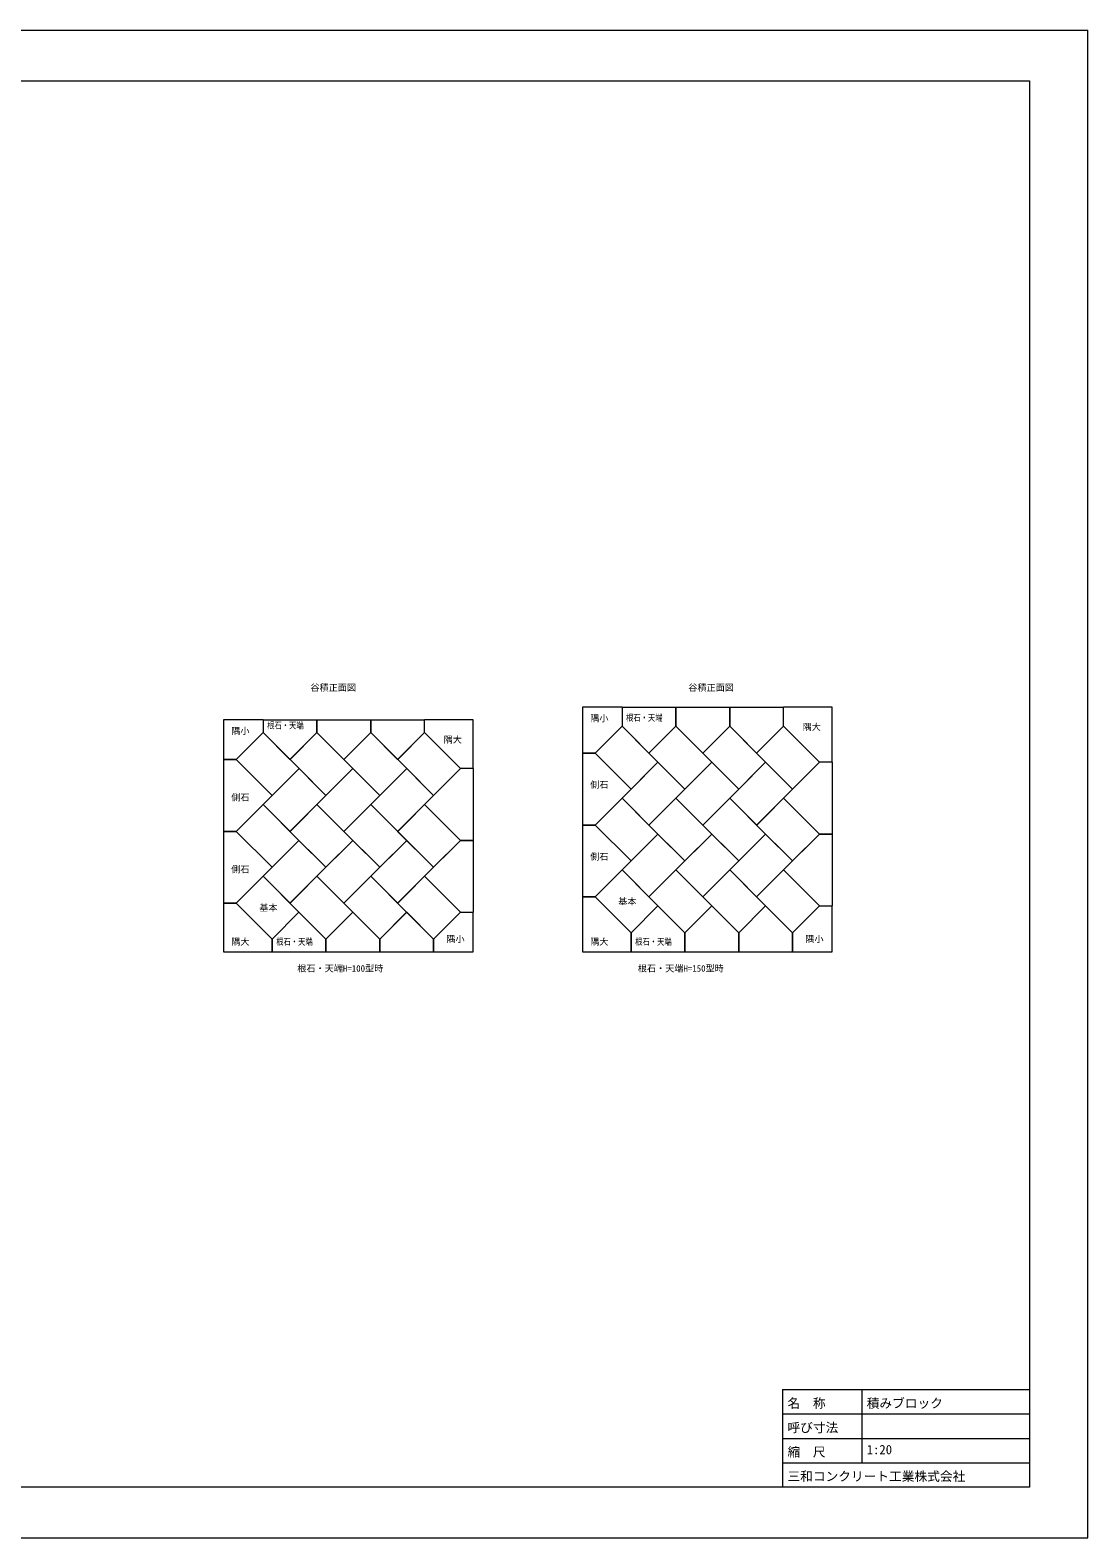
# Model space of a CAD drawing. Units: millimetres, scale not verified. Extents: x 5 to 84105, y -1 to 59399.
# Drawn here: x 42457 to 84105, y -1 to 59399 of the extents above; entities that cross this region are included whole.
import ezdxf
from ezdxf.enums import TextEntityAlignment as Align

# ---------------------------------------------------------------- set-up
doc = ezdxf.new("R2010")
doc.units = ezdxf.units.MM
doc.header["$LTSCALE"] = 100
for name, color, linetype, lineweight in [('D-STR_構造物外形線_', 1, 'Continuous', 18), ('D-TTL-TXT_文字_', 7, 'Continuous', 18), ('D-TTL_外枠_', 2, 'Continuous', 18), ('DEFPOINTS_3', 8, 'Continuous', 18)]:
    doc.layers.add(name, color=color, linetype=linetype, lineweight=lineweight)
doc.styles.add('ＭＳ ゴシック', font='')
doc.styles.get('ＭＳ ゴシック').set_extended_font_data('MS Gothic')

msp = doc.modelspace()

# ---------------------------------------------------------------- linework, layer by layer
at = {"layer": 'D-STR_構造物外形線_'}
for p, q in [((65762.3, 32723.6), (64202.3, 32723.6)), ((64202.3, 32723.6), (64202.3, 30913.6)), ((65762.3, 32723.6), (67882.3, 32723.6)), ((65762.3, 32723.6), (65762.3, 31973.6)), ((65762.3, 32723.6), (65762.3, 31973.6)), ((67882.3, 31973.6), (67882.3, 32723.6)), ((67882.3, 32723.6), (70002.3, 32723.6)), ((67882.3, 32723.6), (67882.3, 31973.6)), ((70002.3, 31973.6), (70002.3, 32723.6)), ((70002.3, 32723.6), (72122.3, 32723.6)), ((70002.3, 32723.6), (70002.3, 31973.6)), ((74037.3, 32723.6), (72122.3, 32723.6)), ((72122.3, 31973.6), (72122.3, 32723.6)), ((72122.3, 31973.6), (72122.3, 32723.6)), ((74037.3, 30558.6), (74037.3, 32723.6)), ((51627.3, 32223.6), (50067.3, 32223.6)), ((50067.3, 32223.6), (50067.3, 30663.6)), ((51627.3, 32223.6), (51627.3, 31723.6)), ((51627.3, 32223.6), (53747.3, 32223.6)), ((51627.3, 32223.6), (51627.3, 31723.6)), ((53747.3, 31723.6), (53747.3, 32223.6)), ((53747.3, 32223.6), (55867.3, 32223.6)), ((53747.3, 32223.6), (53747.3, 31723.6)), ((55867.3, 31723.6), (55867.3, 32223.6)), ((55867.3, 32223.6), (57987.3, 32223.6)), ((55867.3, 32223.6), (55867.3, 31723.6)), ((57987.3, 31723.6), (57987.3, 32223.6)), ((59902.3, 32223.6), (57987.3, 32223.6)), ((57987.3, 31723.6), (57987.3, 32223.6)), ((59902.3, 30308.6), (59902.3, 32223.6)), ((51627.3, 31723.6), (50567.3, 30663.6)), ((51628.8, 31722), (50568.2, 30661.3)), ((51627.3, 31723.6), (52687.3, 30663.6)), ((53043, 30307.8), (51628.8, 31722)), ((52687.3, 30663.6), (53747.3, 31723.6)), ((53748.8, 31722), (52688.2, 30661.3)), ((53747.3, 31723.6), (54807.3, 30663.6)), ((55163, 30307.8), (53748.8, 31722)), ((54807.3, 30663.6), (55867.3, 31723.6)), ((55868.8, 31722), (54808.2, 30661.3)), ((55867.3, 31723.6), (56927.3, 30663.6)), ((57283, 30307.8), (55868.8, 31722)), ((56927.3, 30663.6), (57987.3, 31723.6)), ((57988.8, 31722), (56928.2, 30661.3)), ((59402.3, 30308.6), (57987.3, 31723.6)), ((59403, 30307.8), (57988.8, 31722)), ((65762.3, 31973.6), (64702.3, 30913.6)), ((65763.9, 31972), (64703.2, 30911.3)), ((65762.3, 31973.6), (66822.3, 30913.6)), ((67178.1, 30557.8), (65763.9, 31972)), ((66822.3, 30913.6), (67882.3, 31973.6)), ((67883.9, 31972), (66823.2, 30911.3)), ((67882.3, 31973.6), (68942.3, 30913.6)), ((69298.1, 30557.8), (67883.9, 31972)), ((68942.3, 30913.6), (70002.3, 31973.6)), ((70003.9, 31972), (68943.2, 30911.3)), ((70002.3, 31973.6), (71062.3, 30913.6)), ((71418.1, 30557.8), (70003.9, 31972)), ((71062.3, 30913.6), (72122.3, 31973.6)), ((72123.9, 31972), (71063.2, 30911.3)), ((73537.3, 30558.6), (72122.3, 31973.6)), ((73538.1, 30557.8), (72123.9, 31972)), ((64202.3, 30913.6), (64202.3, 28083.6)), ((64202.3, 30913.6), (64702.3, 30913.6)), ((64702.3, 30913.6), (64202.3, 30913.6)), ((64702.3, 30913.6), (66117.3, 29498.6)), ((64703.2, 30911.3), (66117.5, 29497.1)), ((66823.2, 30911.3), (68237.5, 29497.1)), ((68943.2, 30911.3), (70357.5, 29497.1)), ((71063.2, 30911.3), (72477.5, 29497.1)), ((50067.3, 30663.6), (50067.3, 27833.6)), ((50067.3, 30663.6), (50567.3, 30663.6)), ((50567.3, 30663.6), (50067.3, 30663.6)), ((50567.3, 30663.6), (51982.3, 29248.6)), ((50568.2, 30661.3), (51982.4, 29247.1)), ((53042.9, 30307.7), (51628.7, 28893.4)), ((51982.4, 29247.1), (53043, 30307.8)), ((52688.2, 30661.3), (54102.4, 29247.1)), ((54103.6, 29247), (53042.9, 30307.7)), ((55163.6, 30307), (53749.4, 28892.8)), ((54102.4, 29247.1), (55163, 30307.8)), ((54808.2, 30661.3), (56222.4, 29247.1)), ((56224.2, 29246.3), (55163.6, 30307)), ((57283.6, 30307), (55869.4, 28892.8)), ((56222.4, 29247.1), (57283, 30307.8)), ((56928.2, 30661.3), (58342.4, 29247.1)), ((58344.2, 29246.3), (57283.6, 30307)), ((59402.3, 30308.6), (57987.3, 28893.6)), ((58342.4, 29247.1), (59403, 30307.8)), ((59902.3, 30308.6), (59402.3, 30308.6)), ((59902.3, 30308.6), (59402.3, 30308.6)), ((59902.3, 30308.6), (59902.3, 27478.6)), ((67178, 30557.7), (65763.8, 29143.4)), ((66117.5, 29497.1), (67178.1, 30557.8)), ((68238.7, 29497), (67178, 30557.7)), ((69298.7, 30557), (67884.4, 29142.8)), ((68237.5, 29497.1), (69298.1, 30557.8)), ((70359.3, 29496.3), (69298.7, 30557)), ((71418.7, 30557), (70004.4, 29142.8)), ((70357.5, 29497.1), (71418.1, 30557.8)), ((72479.3, 29496.3), (71418.7, 30557)), ((73537.3, 30558.6), (72122.3, 29143.6)), ((72477.5, 29497.1), (73538.1, 30557.8)), ((74037.3, 30558.6), (73537.3, 30558.6)), ((74037.3, 30558.6), (73537.3, 30558.6)), ((74037.3, 30558.6), (74037.3, 27728.6)), ((51982.3, 29248.6), (50567.3, 27833.6)), ((52689.4, 27832.8), (54103.6, 29247)), ((54810, 27832.1), (56224.2, 29246.3)), ((56930, 27832.1), (58344.2, 29246.3)), ((66117.3, 29498.6), (64702.3, 28083.6)), ((65763.1, 29142.8), (64702.5, 28082.1)), ((67177.3, 27728.6), (65763.1, 29142.8)), ((65763.8, 29143.4), (66824.4, 28082.8)), ((67883.1, 29142.8), (66822.5, 28082.1)), ((66824.4, 28082.8), (68238.7, 29497)), ((69297.3, 27728.6), (67883.1, 29142.8)), ((67884.4, 29142.8), (68945.1, 28082.1)), ((70003.1, 29142.8), (68942.5, 28082.1)), ((68945.1, 28082.1), (70359.3, 29496.3)), ((71417.3, 27728.6), (70003.1, 29142.8)), ((70004.4, 29142.8), (71065.1, 28082.1)), ((72123.1, 29142.8), (71062.5, 28082.1)), ((71065.1, 28082.1), (72479.3, 29496.3)), ((72122.3, 29143.6), (73537.3, 27728.6)), ((73537.3, 27728.6), (72123.1, 29142.8)), ((51628, 28892.8), (50567.4, 27832.1)), ((53042.3, 27478.6), (51628, 28892.8)), ((51628.7, 28893.4), (52689.4, 27832.8)), ((53748, 28892.8), (52687.4, 27832.1)), ((55162.3, 27478.6), (53748, 28892.8)), ((53749.4, 28892.8), (54810, 27832.1)), ((55868, 28892.8), (54807.4, 27832.1)), ((57282.3, 27478.6), (55868, 28892.8)), ((55869.4, 28892.8), (56930, 27832.1)), ((57988, 28892.8), (56927.4, 27832.1)), ((57987.3, 28893.6), (59402.3, 27478.6)), ((59402.3, 27478.6), (57988, 28892.8)), ((64202.3, 28083.6), (64202.3, 25253.6)), ((64202.3, 28083.6), (64702.3, 28083.6)), ((64702.3, 28083.6), (64202.3, 28083.6)), ((64702.3, 28083.6), (66117.3, 26668.6)), ((64702.5, 28082.1), (66116.7, 26667.9)), ((66822.5, 28082.1), (68236.7, 26667.9)), ((68942.5, 28082.1), (70356.7, 26667.9)), ((71062.5, 28082.1), (72476.7, 26667.9)), ((50067.3, 27833.6), (50067.3, 25003.6)), ((50067.3, 27833.6), (50567.3, 27833.6)), ((50567.3, 27833.6), (50067.3, 27833.6)), ((50567.3, 27833.6), (51982.3, 26418.6)), ((50567.4, 27832.1), (51981.6, 26417.9)), ((53042.1, 27478.4), (51627.9, 26064.2)), ((51981.6, 26417.9), (53042.3, 27478.6)), ((52687.4, 27832.1), (54101.6, 26417.9)), ((54102.8, 26417.8), (53042.1, 27478.4)), ((55162.8, 27477.8), (53748.6, 26063.6)), ((54101.6, 26417.9), (55162.3, 27478.6)), ((54807.4, 27832.1), (56221.6, 26417.9)), ((56223.5, 26417.1), (55162.8, 27477.8)), ((57282.8, 27477.8), (55868.6, 26063.6)), ((56221.6, 26417.9), (57282.3, 27478.6)), ((56927.4, 27832.1), (58341.6, 26417.9)), ((58343.5, 26417.1), (57282.8, 27477.8)), ((59402.3, 27478.6), (57987.3, 26063.6)), ((58341.6, 26417.9), (59402.3, 27478.6)), ((59902.3, 27478.6), (59402.3, 27478.6)), ((59402.3, 27478.6), (59902.3, 27478.6)), ((59902.3, 27478.6), (59902.3, 24648.6)), ((67177.2, 27728.4), (65763, 26314.2)), ((66116.7, 26667.9), (67177.3, 27728.6)), ((68237.9, 26667.8), (67177.2, 27728.4)), ((69297.9, 27727.8), (67883.7, 26313.6)), ((68236.7, 26667.9), (69297.3, 27728.6)), ((70358.5, 26667.1), (69297.9, 27727.8)), ((71417.9, 27727.8), (70003.7, 26313.6)), ((70356.7, 26667.9), (71417.3, 27728.6)), ((72478.5, 26667.1), (71417.9, 27727.8)), ((73537.3, 27728.6), (72122.3, 26313.6)), ((72476.7, 26667.9), (73537.3, 27728.6)), ((74037.3, 27728.6), (73537.3, 27728.6)), ((73537.3, 27728.6), (74037.3, 27728.6)), ((74037.3, 27728.6), (74037.3, 24898.6)), ((51982.3, 26418.6), (50567.3, 25003.6)), ((52688.6, 25003.6), (54102.8, 26417.8)), ((54809.2, 25002.9), (56223.5, 26417.1)), ((56929.2, 25002.9), (58343.5, 26417.1)), ((66117.3, 26668.6), (64702.3, 25253.6)), ((65763, 26314.2), (64702.3, 25253.6)), ((67177.2, 24900), (65763, 26314.2)), ((65763, 26314.2), (66823.7, 25253.6)), ((67883, 26314.2), (66822.3, 25253.6)), ((66823.7, 25253.6), (68237.9, 26667.8)), ((69297.2, 24900), (67883, 26314.2)), ((67883.7, 26313.6), (68944.3, 25252.9)), ((70003, 26314.2), (68942.3, 25253.6)), ((68944.3, 25252.9), (70358.5, 26667.1)), ((71417.2, 24900), (70003, 26314.2)), ((70003.7, 26313.6), (71064.3, 25252.9)), ((72123, 26314.2), (71062.3, 25253.6)), ((71064.3, 25252.9), (72478.5, 26667.1)), ((72122.3, 26313.6), (73537.3, 24898.6)), ((73537.2, 24900), (72123, 26314.2)), ((51627.9, 26064.2), (50567.3, 25003.6)), ((53042.1, 24650), (51627.9, 26064.2)), ((51627.9, 26064.2), (52688.6, 25003.6)), ((53747.9, 26064.2), (52687.3, 25003.6)), ((55162.1, 24650), (53747.9, 26064.2)), ((53748.6, 26063.6), (54809.2, 25002.9)), ((55867.9, 26064.2), (54807.3, 25003.6)), ((57282.1, 24650), (55867.9, 26064.2)), ((55868.6, 26063.6), (56929.2, 25002.9)), ((57987.9, 26064.2), (56927.3, 25003.6)), ((57987.3, 26063.6), (59402.3, 24648.6)), ((59402.1, 24650), (57987.9, 26064.2)), ((50567.3, 25003.6), (50067.3, 25003.6)), ((50067.3, 25003.6), (50067.3, 23088.6)), ((50067.3, 25003.6), (50567.3, 25003.6)), ((50567.3, 25003.6), (51982.3, 23588.6)), ((50567.3, 25003.6), (51981.5, 23589.4)), ((52687.3, 25003.6), (54101.5, 23589.4)), ((54807.3, 25003.6), (56221.5, 23589.4)), ((56927.3, 25003.6), (58341.5, 23589.4)), ((64202.3, 25253.6), (64202.3, 23088.6)), ((64202.3, 25253.6), (64702.3, 25253.6)), ((64702.3, 25253.6), (64202.3, 25253.6)), ((64702.3, 25253.6), (66117.3, 23838.6)), ((64702.3, 25253.6), (66116.5, 23839.4)), ((66822.3, 25253.6), (68236.5, 23839.4)), ((68942.3, 25253.6), (70356.5, 23839.4)), ((71062.3, 25253.6), (72476.5, 23839.4)), ((51981.5, 23589.4), (53042.1, 24650)), ((51982.3, 23588.6), (53042.3, 24648.6)), ((53042.3, 24648.6), (54102.3, 23588.6)), ((54101.5, 23589.4), (55162.1, 24650)), ((54102.3, 23588.6), (55162.3, 24648.6)), ((55162.3, 24648.6), (56222.3, 23588.6)), ((56221.5, 23589.4), (57282.1, 24650)), ((56222.3, 23588.6), (57282.3, 24648.6)), ((57282.3, 24648.6), (58342.3, 23588.6)), ((58341.5, 23589.4), (59402.1, 24650)), ((58342.3, 23588.6), (59402.3, 24648.6)), ((59402.3, 24648.6), (59902.3, 24648.6)), ((59402.3, 24648.6), (59902.3, 24648.6)), ((59902.3, 23088.6), (59902.3, 24648.6)), ((66116.5, 23839.4), (67177.2, 24900)), ((66117.3, 23838.6), (67177.3, 24898.6)), ((67177.3, 24898.6), (68237.3, 23838.6)), ((68236.5, 23839.4), (69297.2, 24900)), ((68237.3, 23838.6), (69297.3, 24898.6)), ((69297.3, 24898.6), (70357.3, 23838.6)), ((70356.5, 23839.4), (71417.2, 24900)), ((70357.3, 23838.6), (71417.3, 24898.6)), ((71417.3, 24898.6), (72477.3, 23838.6)), ((72476.5, 23839.4), (73537.2, 24900)), ((72477.3, 23838.6), (73537.3, 24898.6)), ((73537.3, 24898.6), (74037.3, 24898.6)), ((73537.3, 24898.6), (74037.3, 24898.6)), ((74037.3, 23088.6), (74037.3, 24898.6)), ((66117.3, 23838.6), (66117.3, 23088.6)), ((66117.3, 23088.6), (66117.3, 23838.6)), ((68237.3, 23838.6), (68237.3, 23088.6)), ((68237.3, 23088.6), (68237.3, 23838.6)), ((70357.3, 23838.6), (70357.3, 23088.6)), ((70357.3, 23088.6), (70357.3, 23838.6)), ((72477.3, 23838.6), (72477.3, 23088.6)), ((72477.3, 23088.6), (72477.3, 23838.6)), ((51982.3, 23588.6), (51982.3, 23088.6)), ((51982.3, 23088.6), (51982.3, 23588.6)), ((54102.3, 23588.6), (54102.3, 23088.6)), ((54102.3, 23088.6), (54102.3, 23588.6)), ((56222.3, 23588.6), (56222.3, 23088.6)), ((56222.3, 23088.6), (56222.3, 23588.6)), ((58342.3, 23588.6), (58342.3, 23088.6)), ((58342.3, 23088.6), (58342.3, 23588.6)), ((50067.3, 23088.6), (51982.3, 23088.6)), ((51982.3, 23088.6), (54102.3, 23088.6)), ((54102.3, 23088.6), (56222.3, 23088.6)), ((56222.3, 23088.6), (58342.3, 23088.6)), ((58342.3, 23088.6), (59902.3, 23088.6)), ((64202.3, 23088.6), (66117.3, 23088.6)), ((66117.3, 23088.6), (68237.3, 23088.6)), ((68237.3, 23088.6), (70357.3, 23088.6)), ((70357.3, 23088.6), (72477.3, 23088.6)), ((72477.3, 23088.6), (74037.3, 23088.6))]:
    msp.add_line(p, q, dxfattribs=at)
at = {"layer": 'D-TTL_外枠_'}
for p, q in [((2305.1, 57399.1), (81805.1, 57399.1)), ((81805.1, 57399.1), (81805.1, 1999.1)), ((72085.1, 5839.1), (81805.1, 5839.1)), ((72085.1, 5839.1), (72085.1, 1999.1)), ((75205.1, 5839.1), (75205.1, 2959.1)), ((72085.1, 4879.1), (81805.1, 4879.1)), ((72085.1, 3919.1), (81805.1, 3919.1)), ((72085.1, 2959.1), (81805.1, 2959.1)), ((81805.1, 1999.1), (2305.1, 1999.1))]:
    msp.add_line(p, q, dxfattribs=at)
at = {"layer": 'DEFPOINTS_3'}
for p, q in [((5.1, 59399.1), (84105.1, 59399.1)), ((84105.1, -0.9), (84105.1, 59399.1)), ((5.1, -0.9), (84105.1, -0.9))]:
    msp.add_line(p, q, dxfattribs=at)

# ---------------------------------------------------------------- texts
at = {"layer": 'D-TTL-TXT_文字_', "style": 'ＭＳ ゴシック'}
for s, height, p in [('谷積正面図', 256.6, (53493.4, 33291.4)), ('谷積正面図', 256.6, (68372.9, 33291.4)), ('隅小', 256.6, (64508.7, 32082)), ('隅大', 256.6, (72870.3, 31742.8)), ('隅小', 256.6, (50373.6, 31582)), ('隅大', 256.6, (58735.2, 31242.8)), ('側石', 256.6, (64508.7, 29464.8)), ('側石', 256.6, (50373.6, 28964.8)), ('側石', 256.6, (64508.7, 26634.8)), ('側石', 256.6, (50373.6, 26134.8)), ('基本', 256.6, (51478, 24618.3)), ('基本', 256.6, (65613.1, 24868.3)), ('隅大', 256.6, (50373.6, 23281.1)), ('隅小', 256.6, (58845.6, 23381.8)), ('隅大', 256.6, (64508.7, 23281.1)), ('隅小', 256.6, (72980.7, 23381.8)), ('根石・天端H=100型時', 256.6, (52975.3, 22227.4)), ('根石・天端H=150型時', 256.6, (66383.6, 22227.4)), ('名\u3000称', 366.6, (72278.2, 5010.5)), ('積みブロック', 366.6, (75398.2, 5010.5)), ('呼び寸法', 366.6, (72278.2, 4050.5)), ('縮\u3000尺', 366.6, (72278.2, 3090.5)), ('1:20', 366.6, (75398.2, 3181.8)), ('三和コンクリート工業株式会社', 366.6, (72278.2, 2130.5))]:
    msp.add_text(s, height=height, dxfattribs=at).set_placement(p, align=Align.BOTTOM_LEFT)
at = {"layer": 'D-TTL-TXT_文字_', "style": 'ＭＳ ゴシック', "width": 0.8}
for p in [(51789, 31804.1), (65921.2, 32105.2), (52145.9, 23281.1), (66281, 23281.1)]:
    msp.add_text('根石・天端', height=256.6, dxfattribs=at).set_placement(p, align=Align.BOTTOM_LEFT)

doc.saveas('drawing.dxf')
